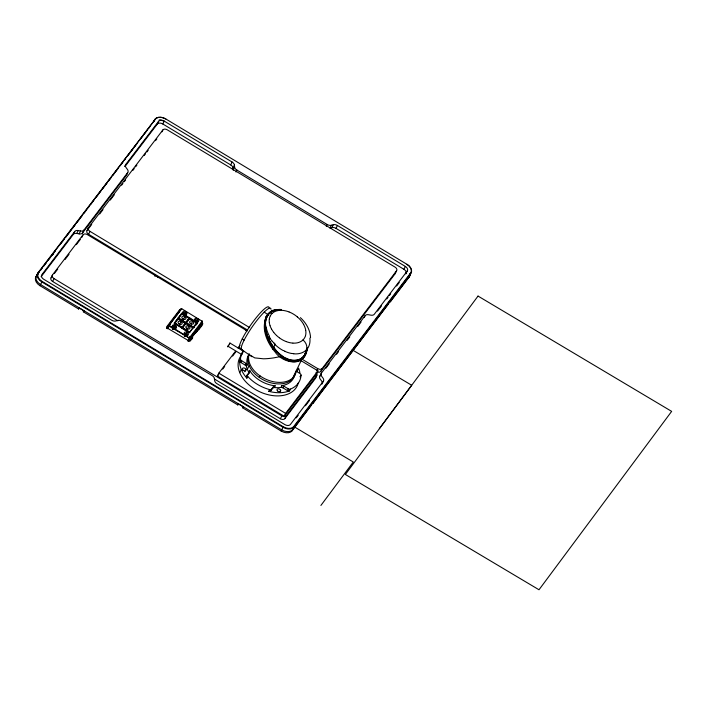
<?xml version="1.0" encoding="UTF-8"?>
<svg xmlns="http://www.w3.org/2000/svg" width="707" height="707" viewBox="0 0 707 707"><rect width="100%" height="100%" fill="white"/><g stroke="black" fill="none" stroke-linecap="round" stroke-linejoin="round"><path stroke-width="1.06" d="M190.271 338.856L192.286 335.507L190.298 338.865M198.331 328.278L200.337 324.928L198.402 328.269M201.371 326.272L200.965 325.591M264.772 323.594L264.745 325.68M227.61 346.872L229.916 343.036L243.835 351.423M265.523 322.613L265.47 324.239M265.593 322.056L265.664 321.508M170.794 322.639L168.832 325.582A0.91 0.619 25.8 0 1 169.768 324.858M265.699 321.323L265.947 320.085M269.358 318.813L269.473 318.221A19.593 13.539 35.9 0 1 270.26 316.002M170.458 323.408L170.811 322.41M178.712 312.485L178.862 311.831M265.982 319.9L266.3 318.786A23.543 16.111 59.4 0 1 266.804 317.434M305.901 351.291L304.452 355.4A23.013 15.74 59.9 0 1 299.185 360.605C292.901 363.398 285.787 360.411 280.679 356.531L273.874 357.857A50.259 17.852 -21.6 0 1 263.393 358.794L254.759 357.901L250.234 355.161M265.425 319.334L265.054 321.04A25.417 17.41 59.6 0 0 264.763 323.435M306.776 351.37L307.13 349.735A25.417 17.383 59.7 0 0 307.368 347.614M305.504 335.657L305.68 334.932A19.708 13.619 35.9 0 0 305.76 330.726M268.51 313.873C259.487 325.609 266.459 342.073 275.12 352.015C282.402 363.08 304.452 367.799 306.652 350.442M307.015 350C291.514 390.291 238.727 310.956 280.272 309.807M178.818 312.158L177.271 314.226M181.805 308.8L202.149 321.234C203.554 327.73 190.422 335.392 189.034 341.154M200.284 326.378L199.975 325.715L202.167 321.049M202.158 321.199L189.494 337.69L187.762 341.11M176.891 315.004L177.095 314.553M266.875 317.275L267.361 316.285A24.003 16.438 59.4 0 1 269.65 313.21A23.958 16.429 59.5 0 1 273.724 310.594M241.122 355.002L242.837 351.812M311.442 405.005L292.141 430.775A8.705 5.868 25.8 0 1 281.13 431.023L242.457 407.718L243.173 406.772L238.533 403.98L237.817 404.925L83.311 311.805L84.027 310.859L79.387 308.066L78.671 309.012L39.999 285.708A8.705 5.868 25.8 0 1 36.172 276.508L37.992 272.752L155.346 119.2A8.272 5.576 25.8 0 1 165.809 118.962L406.976 264.338A8.705 5.868 25.8 0 1 410.802 273.538L408.982 277.294L390.246 301.916L390.803 300.758M39.999 285.708L42.137 281.413A8.272 5.576 25.8 0 1 38.505 272.681L155.346 119.2M117.839 320.792L52.627 281.483A3.482 2.351 25.8 0 1 51.098 277.807L52.495 274.917L83.055 234.777A3.482 2.351 25.8 0 1 87.465 234.671L247.185 330.938M41.103 276.72L73.351 234.362L74.748 231.472A4.357 2.934 25.8 0 1 78.159 230.544L80.536 230.977A4.357 2.934 25.8 0 0 83.947 230.049L127.711 172.57A4.357 2.934 25.8 0 0 127.41 169.406L126.076 167.603A4.357 2.934 25.8 0 1 125.775 164.439L158.686 121.215A4.357 2.934 25.8 0 1 164.192 121.091L232.108 162.018A4.357 2.934 25.8 0 1 234.415 165.138L234.591 166.958L233.195 169.857A4.357 2.934 25.8 0 0 233.23 170.113M52.627 281.483L54.032 278.593A3.482 2.351 25.8 0 1 52.495 274.917M73.351 234.362A4.357 2.934 25.8 0 1 76.763 233.434L78.159 230.544M76.763 233.434L79.14 233.876L80.536 230.977M79.14 233.876A4.357 2.934 25.8 0 0 82.551 232.948L83.947 230.049M81.659 237.667L83.055 234.777M247.362 329.957L88.578 234.264A3.482 2.351 25.8 0 1 87.049 230.588L88.446 227.689L162.866 129.938A3.482 2.351 25.8 0 1 167.276 129.832L395.045 267.113A3.482 2.351 25.8 0 1 396.574 270.79L395.178 273.68L320.757 371.44A3.482 2.351 25.8 0 1 317.045 371.891M88.578 234.264L89.983 231.366A3.482 2.351 25.8 0 1 88.446 227.689M124.847 166.366L125.775 164.439M82.551 232.948L126.314 175.46L127.711 172.57M153.993 121.003L154.833 119.271A8.705 5.868 25.8 0 1 165.853 119.015L165.853 119.015M125.042 166.472L157.29 124.105L158.686 121.215M157.29 124.105A4.357 2.934 25.8 0 1 162.796 123.981L164.192 121.091M161.938 131.864L162.866 129.938M78.671 309.012L79.228 307.854M83.311 311.805L83.868 310.647M233.195 169.857L233.018 168.027A4.357 2.934 25.8 0 0 230.703 164.917L232.108 162.018M233.018 168.027L234.415 165.138M235.97 172.004L236.907 170.078A4.357 2.934 25.8 0 1 234.591 166.958M167.064 328.128L168.407 325.379L169.132 325.335L181.77 308.756M167.356 328.817L169.132 325.335L189.9 338.37L202.432 321.924M179.613 311.646C178.12 309.966 182.839 308.119 180.939 308.932L168.319 325.733L189.883 338.406L188.583 341.092M174.346 322.958L174.134 323.391L181.717 313.272L181.505 313.705M172.561 327.677L173.321 326.113L176.096 327.792M177.731 318.671L178.12 318M172.817 329.223L173.542 327.721M174.656 326.82L175.38 325.308M181.991 313.272L181.779 313.705L189.202 318.177L189.414 317.743L181.973 313.245L178.376 317.964L193.585 327.129L197.182 322.41L189.759 317.938L186.162 322.657M185.075 313.121L185.808 311.619M179.233 325.282L181.01 321.614M182.097 320.854L182.98 319.016M183.007 320.324L184.783 316.656M181.929 328.083L185.729 322.931M189.785 317.964L189.573 318.397L196.988 322.869L197.2 322.436M186.118 330.505L187.001 328.675M187.47 329.064L188.796 326.316M184.686 336.382L185.42 334.871M191.244 324.106L192.569 321.349M186.524 333.969L187.249 332.467M196.953 320.271L197.677 318.769M193.7 327.385L193.488 327.818L197.297 322.666L197.085 323.099M190.51 340.226A0.91 0.619 25.8 0 1 189.794 339.095L190.333 337.955M196.201 332.652A0.91 0.619 25.8 0 1 195.53 331.556L196.086 330.399A0.91 0.619 25.8 0 1 197.598 330.69M202.308 322.666C204.288 324.522 199.215 328.172 198.667 329.922M301.023 360.676L317.947 370.883L316.55 373.773L284.196 416.273L217.42 376.036L218.816 373.137L235.325 351.459M241.812 354.543L242.148 353.862M275.191 385.81A2.174 1.467 25.8 0 0 273.715 386.305L271.541 389.168A2.174 1.467 25.8 0 1 269.606 389.584L268.766 391.316A2.174 1.467 25.8 0 0 270.701 390.9L272.875 388.046A2.174 1.467 25.8 0 1 274.351 387.551L275.191 385.81A25.249 17.021 25.8 0 1 249.58 370.38A2.174 1.467 25.8 0 1 249.606 371.785L247.432 374.639A2.174 1.467 25.8 0 0 247.715 376.389L246.876 378.13A31.992 21.572 25.8 0 1 239.646 360.738L240.486 359.006A31.992 21.572 25.8 0 1 243.5 350.654M239.761 361.33L240.601 359.598M246.876 378.13A2.174 1.467 25.8 0 1 246.593 376.38L248.767 373.517A2.174 1.467 25.8 0 0 248.74 372.112A25.249 17.021 25.8 0 1 246.425 366.553A2.174 1.467 25.8 0 0 245.302 365.174L240.804 362.47L241.644 360.738A2.174 1.467 25.8 0 1 240.486 359.006M239.761 372.66L241.299 369.478M245.302 365.174L246.142 363.442L241.644 360.738M246.425 366.553L247.264 364.821A25.249 17.021 25.8 0 1 248.873 354.649M244.816 371.758L245.974 369.372M247.335 369.337L249.156 365.581M246.593 376.38L247.432 374.639M248.74 372.112L249.58 370.38M246.504 377.538L247.344 375.806M248.767 373.517L249.606 371.785M237.817 404.925L238.374 403.768M326.281 226.434L327.217 224.508A4.357 2.934 25.8 0 0 331.327 225.259L333.297 224.729A4.357 2.934 25.8 0 1 337.407 225.48L405.323 266.415A4.357 2.934 25.8 0 1 407.232 271.011L405.836 273.901A4.357 2.934 25.8 0 0 403.918 269.305L336.011 228.379A4.357 2.934 25.8 0 0 331.901 227.619L329.93 228.158L331.327 225.259M242.457 407.718L243.014 406.56M272.743 349.134L273.264 348.056L271.912 346.165M259.266 377.388L260.008 375.859M331.901 227.619L333.297 224.729M336.011 228.379L337.407 225.48M270.701 390.9L271.541 389.168M272.875 388.046L273.715 386.305M274.351 387.551A25.249 17.021 25.8 0 0 281.015 387.401L281.854 385.66A25.249 17.021 25.8 0 0 294.519 374.79M279.831 391.828L280.599 390.237M281.015 387.401A2.174 1.467 25.8 0 1 282.862 387.816L283.701 386.084L288.2 388.788A2.174 1.467 25.8 0 0 290.436 389.106A31.992 21.572 25.8 0 0 301.041 375.178A2.174 1.467 25.8 0 0 299.874 373.446L296.286 371.281M292.866 377.785L302.189 358.493M282.862 387.816L287.36 390.529L288.2 388.788M297.011 371.361L298.548 368.17A31.992 21.572 25.8 0 1 299.892 372.607M268.766 391.316A31.992 21.572 25.8 0 0 289.596 390.838L290.436 389.106M301.041 375.178L300.201 376.911A2.174 1.467 25.8 0 0 300.13 376.424M214.239 378.89L280.405 418.765L281.801 415.866A3.482 2.351 25.8 0 0 286.202 415.769L316.763 375.629A3.482 2.351 25.8 0 0 316.047 372.562M284.196 416.273L285.593 413.383L317.947 370.883M280.405 418.765A3.482 2.351 25.8 0 0 284.806 418.659L286.202 415.769M281.13 431.023L283.268 426.736A8.272 5.576 25.8 0 0 293.732 426.498L353.279 462.007L320.907 505.443M316.816 370.574L317.752 368.639A3.482 2.351 25.8 0 0 322.153 368.541L396.574 270.79M284.806 418.659L315.366 378.519L316.763 375.629M292.141 430.775L293.962 427.01L410.802 273.538L410.573 273.017A8.272 5.576 25.8 0 0 406.94 264.285L406.976 264.338M320.757 371.44L322.153 368.541M321.897 384.157A4.357 2.934 25.8 0 0 321.597 380.993L320.262 379.191A4.357 2.934 25.8 0 1 319.962 376.036L321.367 373.137L365.13 315.649A4.357 2.934 25.8 0 1 368.541 314.73L370.91 315.163A4.357 2.934 25.8 0 0 374.321 314.235L407.232 271.011M322.365 383.194L323.293 381.259A4.357 2.934 25.8 0 0 323.002 378.104L321.667 376.301A4.357 2.934 25.8 0 1 321.367 373.137M313.687 402.053L313.13 403.211L388.558 303.71M364.193 317.584L365.13 315.649M403.918 269.305L405.323 266.415M229.581 343.973L229.934 343.054M270.348 315.826L270.631 315.322A19.133 13.221 35.9 0 1 274.236 311.884L275.412 311.327A19.531 13.495 35.9 0 1 276.958 310.815L278.328 310.523A19.805 13.689 35.9 0 1 279.963 310.346L281.262 310.329M178.509 312.83L178.12 313.537M242.528 353.147L242.846 352.581M305.353 355.002L305.998 353.677A24.294 16.623 59.7 0 0 306.679 351.679M266.848 315.72L266.185 317.098A24.294 16.632 59.6 0 0 265.478 319.078M168.893 325.379L169.927 323.567M191.137 337.84L192.331 335.374L190.254 338.998L191.137 337.84L189.405 336.797M170.069 324.115L169.627 324.84M196.343 324.92L196.935 323.992M228.723 345.458L228.308 346.094M242.899 351.724L243.358 351.114M202.697 323.585L189.131 341.021L166.843 327.809L166.569 326.961L179.693 309.719L180.798 309.693M379.323 428.698L411.704 385.271L352.148 349.762M39.406 271.842L36.737 275.35A8.705 5.868 25.8 0 0 40.555 284.55L281.686 429.865A8.705 5.868 25.8 0 0 292.698 429.617L409.539 276.137A8.705 5.868 25.8 0 0 410.343 274.104M40.741 270.092L42.075 268.333M43.843 266.018L46.423 262.624M48.085 260.441L50.754 256.933M51.593 255.828L55.473 250.738M60.104 244.657L64.107 239.39M65.742 237.252L71.089 230.226M72.123 228.874L75.463 224.481M76.798 222.732L82.454 215.299M84.142 213.081L86.811 209.572M88.145 207.823L89.48 206.064M90.478 204.756L93.819 200.373M96.161 197.297L100.827 191.155M102.506 188.955L107.19 182.804M108.18 181.513L111.512 177.13M112.846 175.371L114.18 173.622M114.543 173.144L118.555 167.877M120.19 165.721L122.868 162.212M124.202 160.462L125.537 158.704M127.242 156.468L131.926 150.317M132.209 149.937L136.884 143.795M140.004 139.694L143.238 135.452M144.228 134.153L147.569 129.77M148.408 128.665L150.344 126.12M36.172 276.508L38.116 273.963M52.327 255.289L53.626 253.592M74.748 231.472L41.846 274.696A4.357 2.934 25.8 0 0 43.754 279.292L111.671 320.218A4.357 2.934 25.8 0 0 115.78 320.978L117.751 320.439A4.357 2.934 25.8 0 1 121.86 321.199L212.171 375.629A4.357 2.934 25.8 0 1 214.486 378.74L214.654 380.569A4.357 2.934 25.8 0 0 216.969 383.689L284.886 424.615A4.357 2.934 25.8 0 0 290.391 424.492L323.293 381.259M51.098 277.807L52.424 276.066M54.421 273.45L57.744 269.084M65.053 259.487L69.039 254.246M76.347 244.649L80.333 239.417M87.049 230.588L91.698 224.472M99.678 214L103.001 209.634M110.31 200.037L114.295 194.796M121.604 185.199L122.93 183.458M124.264 181.708L125.59 179.958M132.898 170.36L134.224 168.62M135.558 166.87L136.884 165.129M144.193 155.522L145.527 153.781M146.853 152.032L148.178 150.291M155.487 140.684L156.821 138.943M166.481 328.128L178.526 312.459M167.524 328.189L168.84 326.448M172.208 327.721L173.498 326.015M174.823 324.99L176.14 323.258M181.646 327.748L185.614 322.675M185.791 322.436L189.388 317.717M185.914 322.692L189.503 317.973M185.985 322.896L182.388 327.615L189.812 332.087L193.409 327.368M182.388 328.189L185.8 323.7L192.852 327.951M186.162 323.232L189.573 318.742M190.139 341.127L192.764 337.681M237.967 347.985L239.947 345.378M217.42 376.036L218.737 374.295M222.705 369.098L224.685 366.491M232.612 356.081L235.908 351.75M319.962 376.036L321.296 374.286M325.936 368.197L329.25 363.84M336.541 354.26L338.529 351.644M347.155 340.323L349.806 336.841M357.76 326.387L361.074 322.03M296.233 417.872L298.204 415.283M305.442 405.765L309.392 400.586M377.529 311.08L381.48 305.892M386.747 298.973L388.063 297.249M389.38 295.517L390.697 293.785M396.618 286.008L399.252 282.553M410.573 273.017L293.732 426.498L293.962 427.01A8.705 5.868 25.8 0 1 282.941 427.267L41.819 281.943A8.705 5.868 25.8 0 1 37.992 272.752L38.505 272.681M302.799 357.238C299.061 361.047 293.025 361.127 288.332 359.227M271.453 311.009L270.33 311.716A23.561 16.128 59.6 0 0 269.013 312.839A23.614 16.164 59.7 0 0 266.963 315.516M300.749 359.748L301.845 359.059A23.561 16.12 59.7 0 0 303.162 357.928A23.614 16.164 59.7 0 0 305.212 355.25M273.865 310.55L274.811 310.267A23.207 15.916 59.6 0 1 276.137 309.993M298.557 342.506L297.497 342.789A19.584 13.53 35.9 0 1 293.016 343.107M297.497 360.959L298.867 360.588A23.95 16.394 59.7 0 0 300.546 359.863M274.705 309.807L273.317 310.187A23.95 16.394 59.6 0 0 271.629 310.912M276.296 309.984L277.427 309.887M277.586 309.887L278.408 309.887M278.664 309.896L278.682 309.905A25.735 17.604 60.1 0 1 280.025 310.028M293.652 361.215L295.252 361.233A24.86 17.021 59.8 0 0 297.249 361.021M278.558 309.56L276.932 309.533A24.86 17.012 59.6 0 0 274.935 309.763M292.813 343.098L291.496 342.966A20.061 13.857 35.9 0 1 286.397 341.658M293.732 353.703L291.761 353.429M281.43 310.011L281.024 309.922A26.221 17.931 59.6 0 0 278.814 309.595M289.251 360.34L291.151 360.853A26.221 17.958 59.8 0 0 293.37 361.206M288.986 311.928L287.749 311.478A20.441 14.122 35.9 0 0 286.043 310.983L284.621 310.673A20.3 14.025 35.9 0 0 281.466 310.329M286.176 341.578L284.762 340.986A20.538 14.193 35.9 0 1 279.68 338.052M288.085 359.138L284.214 357.229M286.812 359.395L284.965 358.476M285.001 351.255L283.348 350.442M284.7 358.325L282.729 357.123M162.796 123.981L230.703 164.917M236.907 170.078L327.217 224.508M89.983 231.366L249.704 327.633M302.631 359.527L317.752 368.639M227.84 346.174L241.794 354.587M193.426 327.394L178.199 318.203L174.602 322.922L182.017 327.394M178.014 319.007L185.057 323.258M180.4 326.113L183.042 327.703M174.443 323.187L181.858 327.659M180.038 326.581L182.68 328.181M218.816 373.137L285.593 413.383M54.032 278.593L281.801 415.866M42.137 281.413L283.268 426.736M283.374 356.699L280.706 354.781M282.544 356.991L280.75 355.701M264.206 312.079L268.669 315.198M242.254 338.865L244.118 340.164M241.732 349.62L251.904 356.726M279.353 337.813L278.187 336.903A20.963 14.485 35.9 0 1 276.596 335.507M280.449 355.462L278.744 354.03M280.573 354.675L280.317 354.463A30.118 20.636 60.1 0 1 276.684 351.14M297.338 316.895L296.198 315.985A20.865 14.414 35.9 0 0 293.52 314.155L292.106 313.351A20.777 14.352 35.9 0 0 289.181 311.999M278.461 353.765L276.985 352.351M300.413 317.664C306.043 322.79 310.223 329.93 310.55 337.672M276.313 335.242L275.253 334.155A20.768 14.352 35.9 0 1 273.874 332.555M275.067 344.336L273.697 347.508L273.105 346.713M276.587 351.945L274.996 350.195M276.587 350.964L274.095 348.03M273.848 343.072L272.222 341.172M274.855 350.027L273.264 348.056M273.715 332.352L272.761 331.044A20.83 14.396 35.9 0 1 271.665 329.285M271.78 345.979L270.445 343.867M270.074 338.185L269.146 336.647M270.374 343.735L269.137 341.499M303.586 324.372L303.197 323.691A20.512 14.175 35.9 0 0 299.671 319.087L298.646 318.07A20.777 14.352 35.9 0 0 297.311 316.877M303.612 324.416L303.869 324.902A20.132 13.91 35.9 0 1 305.592 329.577L305.751 330.452M271.541 329.073L270.834 327.668A20.406 14.105 35.9 0 1 270.092 325.839M270.18 342.047L269.093 339.908M269.058 341.357L267.962 339.051M267.882 338.865L266.928 336.497M267.962 337.319L266.424 332.59M266.857 336.285L266.053 333.81M270.021 325.618L269.614 324.195A20.353 14.069 35.9 0 1 269.287 322.357M265.319 330.779L264.966 328.569M269.261 322.109L269.199 320.854A19.769 13.663 35.9 0 1 269.323 319.016M265.478 324.593L265.867 327.968A25.222 17.295 23.3 0 1 265.505 326.554M240.901 348.259A25.205 4.339 -55 0 1 250.676 325.079A25.205 4.339 -55 0 1 269.102 307.943M266.203 316.259A25.205 4.339 -55 0 1 265.523 317.567M242.448 349.638A25.205 4.339 -55 0 1 252.903 325.865A25.205 4.339 -55 0 1 270.967 309.242M269.641 313.201A2.174 1.564 45.4 0 1 272.054 313.51M266.548 332.59A26.566 18.082 60.3 0 1 265.558 323.028M269.526 336.32A26.256 18.391 45.4 0 1 266.336 328.03M305.433 335.896A19.823 13.698 35.9 0 1 305.106 336.797A19.716 13.627 35.9 0 1 303.003 339.899A8.705 6.248 45.4 0 1 306.343 349.912A25.019 17.507 41.9 0 1 293.758 353.818M303.003 339.899A19.708 13.619 35.9 0 1 298.743 342.444M309.887 338.07A25.019 17.277 42 0 1 306.361 349.93M289.101 360.323A27.803 19.054 59.8 0 1 286.812 359.43M282.844 350.354A26.38 19.177 43.3 0 1 275.05 344.565M291.584 353.482A25.77 18.338 42.9 0 1 284.983 351.361M274.077 348.047A30.728 21.086 60 0 1 273.68 347.526M302.879 357.344A24.409 16.614 60.2 0 0 306.652 348.825C305.848 363.813 286.026 362.885 278.62 353.27A30.728 21.024 59.9 0 1 269.5 341.242L266.274 332.935L265.249 323.011A23.738 16.243 59.9 0 1 271.417 311.61L273.538 310.541A23.402 16.014 59.9 0 1 278.585 309.843M278.576 309.472A25.275 17.348 45.4 0 1 281.139 309.507M271.921 341.039A26.61 19.487 43 0 1 269.933 338.238M275.209 344.194A26.177 18.744 43.5 0 1 273.998 342.948M269.226 339.864A29.632 20.123 60.1 0 1 268.103 337.283M273.229 346.598A30.516 20.724 60 0 1 270.419 342.153M264.922 328.393A26.91 18.435 59.6 0 1 264.718 325.671M265.973 333.651A28.51 19.549 59.6 0 1 265.284 330.779M296.321 370.565A25.249 17.021 25.8 0 1 268.952 380.472A25.249 17.021 25.8 0 1 249.156 354.021M295.588 372.094A25.249 17.021 25.8 0 1 267.007 381.559A25.249 17.021 25.8 0 1 249.076 353.951M298.213 383.132A31.992 21.572 25.8 0 1 258.753 391.316A31.992 21.572 25.8 0 1 241.361 355.259M269.606 389.584A31.992 21.572 25.8 0 1 247.715 376.389M289.596 390.838A2.174 1.467 25.8 0 1 287.36 390.529M281.854 385.66A2.174 1.467 25.8 0 1 283.701 386.084M240.804 362.47A2.174 1.467 25.8 0 1 239.646 360.738M297.479 368.727A1.962 1.317 25.8 0 1 297.276 369.266M246.142 363.442A2.174 1.467 25.8 0 1 247.264 364.821M395.363 271.921A3.482 2.351 25.8 0 1 395.178 273.68M173.25 329.444A2.218 1.494 25.8 0 1 172.428 328.949M172.137 326.616A2.218 1.494 25.8 0 1 174.364 326.661A2.218 1.494 25.8 0 1 175.831 328.366M182.777 312.803A2.218 1.494 25.8 0 1 185.146 313.166A2.218 1.494 25.8 0 1 186.25 315.013M194.054 320.474A2.218 1.494 25.8 0 1 196.44 320.024A2.218 1.494 25.8 0 1 198.128 322.056M185.119 336.594A2.218 1.494 25.8 0 1 184.297 336.099M184.227 333.651A2.218 1.494 25.8 0 1 186.383 333.89A2.218 1.494 25.8 0 1 187.7 335.525M184.421 334.782A1.264 0.848 25.8 0 1 185.711 334.305A1.264 0.848 25.8 0 1 186.798 335.507M195.362 322.065A1.264 0.848 25.8 0 1 194.991 320.792A1.264 0.848 25.8 0 1 196.528 320.775A1.264 0.848 25.8 0 1 197.156 322.047M182.998 314.262A1.264 0.848 25.8 0 1 184.262 313.457A1.264 0.848 25.8 0 1 185.252 314.951M314.65 375.452A3.482 2.351 25.8 0 1 315.366 378.519M245.462 330.505A1.847 1.246 25.8 0 1 246.549 330.531M189.794 339.095A0.91 0.619 25.8 0 1 191.244 339.36M191.959 338.777A0.91 0.619 25.8 0 1 191.747 339.015M191.261 339.104A0.91 0.619 25.8 0 1 190.263 338.361A0.91 0.619 25.8 0 1 190.908 337.743A0.91 0.619 25.8 0 1 191.951 338.441M195.53 331.556A0.91 0.619 25.8 0 1 196.917 331.707M196.891 331.53A0.91 0.619 25.8 0 1 196.104 330.381M409.715 273.856A8.705 5.868 25.8 0 1 408.982 277.294M153.578 121.869A8.705 5.868 25.8 0 1 154.559 120.932M159.181 119.863A8.705 5.868 25.8 0 1 164.59 121.622M178.677 319.219A1.308 0.884 25.8 0 1 179.887 318.99M154.665 276.075A1.847 1.246 25.8 0 1 156.477 276.145A1.847 1.246 25.8 0 1 157.688 277.515M174.496 317.788A0.91 0.619 25.8 0 1 174.965 317.231M193.921 327.394A1.308 0.884 25.8 0 1 194.169 327.659M126.65 173.595A4.357 2.934 25.8 0 1 126.314 175.46M198.464 327.765L198.314 328.419L200.381 324.805L198.464 327.765M182.229 327.88L182.017 328.313L189.441 332.785L189.653 332.352L182.229 327.88M478.029 296.074L345.378 474.468L538.999 589.762L671.65 411.377L478.029 296.074M181.823 314.005L174.558 323.541L189.396 332.484L196.661 322.949L181.823 314.005M277.453 390.874A1.962 1.317 25.8 0 0 280.608 391.139A1.962 1.317 25.8 0 0 278.478 388.823A1.962 1.317 25.8 0 0 277.453 390.874M242.828 370.008A1.962 1.317 25.8 0 0 245.983 370.274A1.962 1.317 25.8 0 0 243.853 367.958A1.962 1.317 25.8 0 0 242.828 370.008M178.535 323.426A2.174 1.467 25.8 0 0 182.053 323.779A2.174 1.467 25.8 0 0 179.737 321.181A2.174 1.467 25.8 0 0 178.535 323.426M190.103 323.161A2.174 1.467 25.8 0 0 193.612 323.514A2.174 1.467 25.8 0 0 191.297 320.925A2.174 1.467 25.8 0 0 190.103 323.161M172.862 327.155A2.218 1.494 25.8 0 0 176.441 327.518A2.218 1.494 25.8 0 0 174.081 324.867A2.218 1.494 25.8 0 0 172.862 327.155M183.29 313.466A2.218 1.494 25.8 0 0 186.869 313.82A2.218 1.494 25.8 0 0 184.509 311.177A2.218 1.494 25.8 0 0 183.29 313.466M195.159 320.616A2.218 1.494 25.8 0 0 198.738 320.978A2.218 1.494 25.8 0 0 196.378 318.327A2.218 1.494 25.8 0 0 195.159 320.616M184.73 334.314A2.218 1.494 25.8 0 0 188.318 334.667A2.218 1.494 25.8 0 0 185.95 332.025A2.218 1.494 25.8 0 0 184.73 334.314M182.318 318.468A2.174 1.467 25.8 0 0 185.826 318.822A2.174 1.467 25.8 0 0 183.511 316.223A2.174 1.467 25.8 0 0 182.318 318.468M186.33 328.128A2.174 1.467 25.8 0 0 189.838 328.472A2.174 1.467 25.8 0 0 187.523 325.883A2.174 1.467 25.8 0 0 186.33 328.128"/></g></svg>
